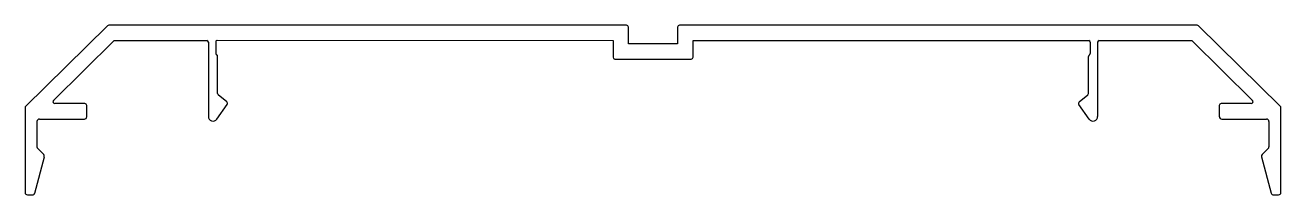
# Model space of a CAD drawing. Extents: x 1685 to 1889, y 1909 to 1937.
import ezdxf

# ---------------------------------------------------------------- set-up
doc = ezdxf.new("R2010")
doc.units = 0
doc.layers.get('0').update_dxf_attribs({"linetype": 'CONTINUOUS'})

msp = doc.modelspace()

# ---------------------------------------------------------------- linework, layer by layer
for p, q in [((1698.49, 1936.86), (1685.12, 1923.74)), ((1782.82, 1936.94), (1698.7, 1936.94)), ((1783.12, 1933.94), (1783.12, 1936.64)), ((1791.12, 1936.64), (1791.12, 1933.94)), ((1875.53, 1936.94), (1791.42, 1936.94)), ((1889.02, 1923.83), (1875.74, 1936.86)), ((1689.72, 1924.75), (1699.6, 1934.44)), ((1699.6, 1934.44), (1714.64, 1934.44)), ((1714.89, 1934.19), (1714.89, 1922.16)), ((1716.09, 1934.24), (1716.09, 1932.34)), ((1716.34, 1934.49), (1780.62, 1934.44)), ((1780.62, 1934.44), (1780.62, 1931.74)), ((1791.12, 1933.94), (1783.12, 1933.94)), ((1793.62, 1931.74), (1793.62, 1934.44)), ((1793.62, 1934.44), (1857.89, 1934.44)), ((1858.14, 1934.19), (1858.14, 1932.34)), ((1859.34, 1934.19), (1859.34, 1922.16)), ((1859.59, 1934.44), (1874.63, 1934.44)), ((1874.63, 1934.44), (1884.51, 1924.75)), ((1716.39, 1925.87), (1716.39, 1931.89)), ((1857.85, 1925.87), (1857.85, 1931.89)), ((1780.92, 1931.44), (1793.32, 1931.44)), ((1685.12, 1923.74), (1685.12, 1909.84)), ((1694.82, 1924.24), (1689.93, 1924.24)), ((1695.12, 1922.12), (1695.12, 1923.94)), ((1716.25, 1921.73), (1717.93, 1924.1)), ((1717.87, 1924.51), (1716.47, 1925.68)), ((1857.98, 1921.73), (1856.31, 1924.1)), ((1856.36, 1924.51), (1857.76, 1925.68)), ((1879.11, 1923.94), (1879.11, 1922.12)), ((1884.3, 1924.24), (1879.41, 1924.24)), ((1687.43, 1921.74), (1694.74, 1921.74)), ((1879.5, 1921.74), (1886.8, 1921.74)), ((1889.11, 1909.84), (1889.11, 1923.61)), ((1687.05, 1917.23), (1687.05, 1921.36)), ((1887.18, 1921.36), (1887.18, 1917.23)), ((1686.67, 1909.75), (1688.24, 1915.61)), ((1688.14, 1915.98), (1687.16, 1916.96)), ((1885.99, 1915.61), (1887.56, 1909.75)), ((1887.07, 1916.96), (1886.09, 1915.98)), ((1685.5, 1909.46), (1686.3, 1909.46)), ((1887.93, 1909.46), (1888.73, 1909.46))]:
    msp.add_line(p, q)
for centre, radius, start, end in [((1698.7, 1936.64), 0.3, 90, 134.4464), ((1782.82, 1936.64), 0.3, 0, 90), ((1791.42, 1936.64), 0.3, 90, 180), ((1875.53, 1936.64), 0.3, 45.5536, 90), ((1714.64, 1934.19), 0.25, 0, 90), ((1716.34, 1934.24), 0.25, 89.9579, 180), ((1857.89, 1934.19), 0.25, 0, 90), ((1859.59, 1934.19), 0.25, 90, 180), ((1716.34, 1932.34), 0.25, 180, 245.6573), ((1716.14, 1931.89), 0.25, 0, 65.6573), ((1858.1, 1931.89), 0.25, 114.3427, 180), ((1857.89, 1932.34), 0.25, 294.3427, 0), ((1780.92, 1931.74), 0.3, 180, 270), ((1793.32, 1931.74), 0.3, 270, 360), ((1716.64, 1925.87), 0.25, 180, 230), ((1857.6, 1925.87), 0.25, 310, 0), ((1689.93, 1924.54), 0.3, 134.4464, 270), ((1694.82, 1923.94), 0.3, 0, 90), ((1717.68, 1924.28), 0.3, 324.8534, 50), ((1856.55, 1924.28), 0.3, 130, 215.1466), ((1879.41, 1923.94), 0.3, 90, 180), ((1884.3, 1924.54), 0.3, 270, 45.5536), ((1888.81, 1923.61), 0.3, 0, 45.5536), ((1687.43, 1921.36), 0.382, 90, 180), ((1694.74, 1922.12), 0.382, 270, 360), ((1715.64, 1922.16), 0.75, 180, 324.8534), ((1858.59, 1922.16), 0.75, 215.1466, 0), ((1879.5, 1922.12), 0.382, 180, 270), ((1886.8, 1921.36), 0.382, 0, 90), ((1687.43, 1917.23), 0.382, 180, 225), ((1687.87, 1915.71), 0.382, 345, 45), ((1886.36, 1915.71), 0.382, 135, 195), ((1886.8, 1917.23), 0.382, 315, 360), ((1685.5, 1909.84), 0.382, 180, 270), ((1686.3, 1909.84), 0.382, 270, 345), ((1887.93, 1909.84), 0.382, 195, 270), ((1888.73, 1909.84), 0.382, 270, 360)]:
    msp.add_arc(centre, radius, start, end)

doc.saveas('drawing.dxf')
